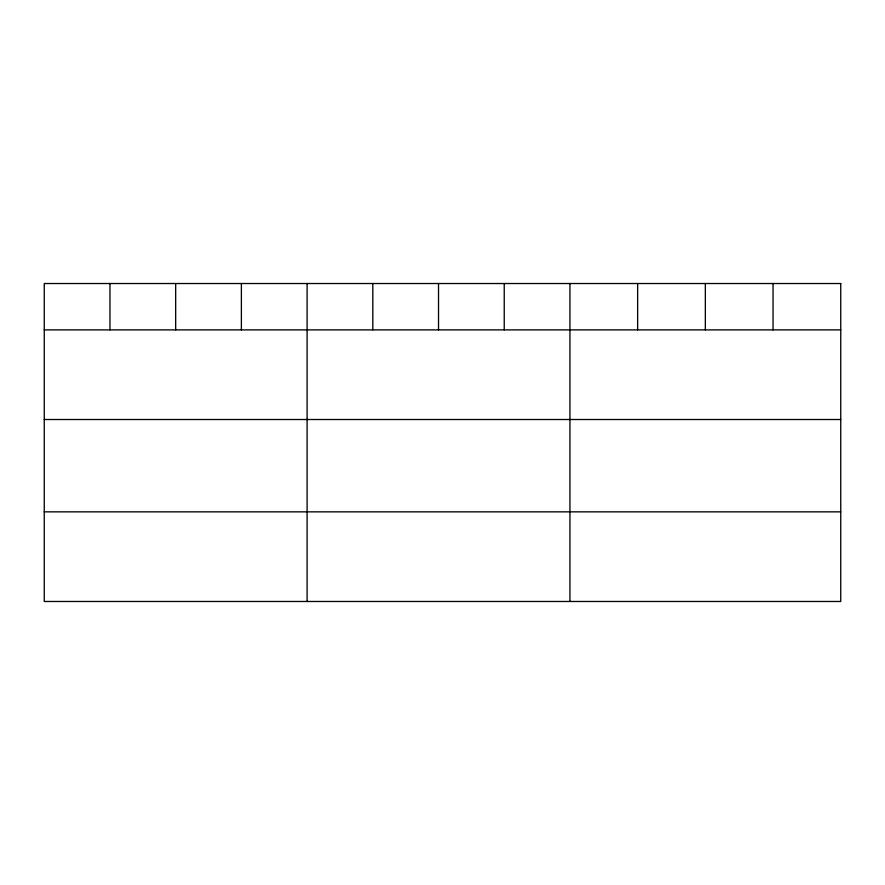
<?xml version="1.0" encoding="UTF-8"?>
<svg xmlns="http://www.w3.org/2000/svg" width="885" height="885" viewBox="0 0 885 885"><rect width="100%" height="100%" fill="white"/><g stroke="black" fill="none" stroke-linecap="round" stroke-linejoin="round"><path stroke-width="1.33" d="M44.25 329.884L840.75 329.884M44.25 419.512L840.75 419.512M44.25 511.851L840.75 511.851M773.047 283.521L773.047 329.884M705.345 283.521L705.345 329.884M637.642 283.521L637.642 329.884M569.94 283.521L569.94 601.479M504.229 283.521L504.229 329.884M438.517 283.521L438.517 329.884M372.806 283.521L372.806 329.884M307.095 283.521L307.095 601.479M241.384 283.521L241.384 329.884M175.673 283.521L175.673 329.884M109.961 283.521L109.961 329.884M840.75 283.521L44.25 283.521L44.25 601.479L840.75 601.479L840.75 283.521"/></g></svg>
